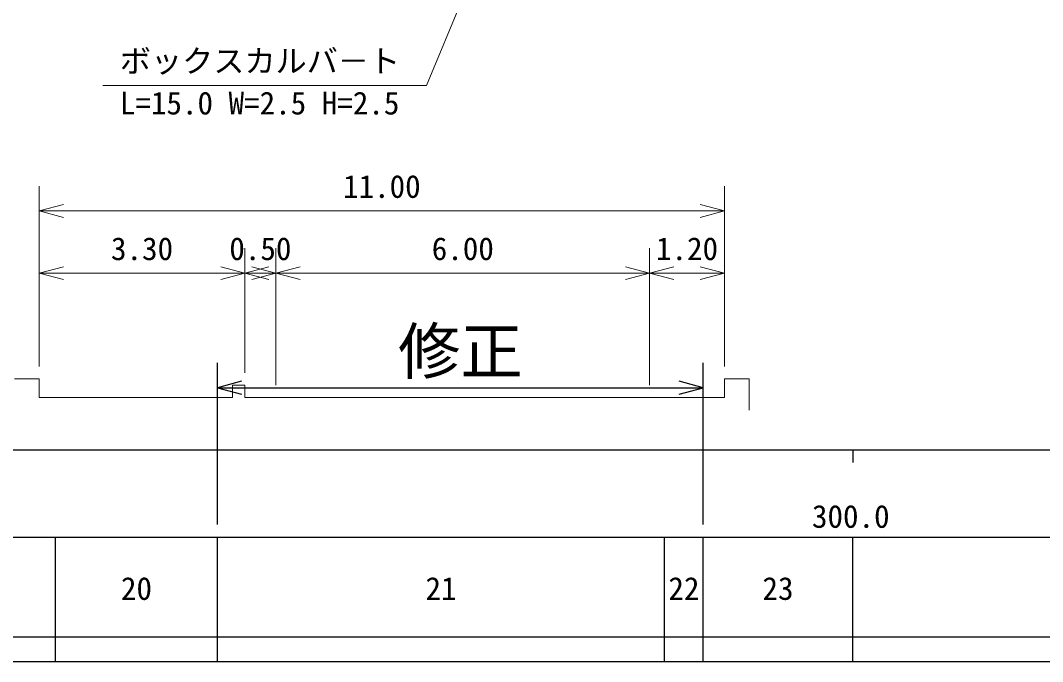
# Model space of a CAD drawing. Units: millimetres, scale not verified, with parts at other scales. Extents: x 0 to 700000, y -47500 to 447500.
# Drawn here: x 301185 to 383240, y 188000 to 239504 of the extents above; entities that cross this region are included whole.
import ezdxf
from ezdxf.enums import TextEntityAlignment as Align

# ---------------------------------------------------------------- set-up
doc = ezdxf.new("R2010")
doc.units = ezdxf.units.MM
doc.header["$LTSCALE"] = 1000
doc.layers.add('作業ﾚｲﾔ1', color=7, linetype='Continuous', lineweight=25)
doc.layers.add('作業ﾚｲﾔ3', color=7, linetype='Continuous', lineweight=13)
doc.styles.add('ＭＳ ゴシック', font='')
doc.styles.get('ＭＳ ゴシック').set_extended_font_data('MS Gothic')

msp = doc.modelspace()

# ---------------------------------------------------------------- linework, layer by layer
at = {"layer": '作業ﾚｲﾔ1'}
for p, q in [((40000, 205000), (579000, 205000)), ((368000, 205000), (368000, 204000)), ((68000, 198000), (579000, 198000)), ((304000, 188000), (304000, 198000)), ((317000, 188000), (317000, 198000)), ((352900, 188000), (352900, 198000)), ((356000, 188000), (356000, 198000)), ((368000, 188000), (368000, 198000)), ((40000, 190000), (579000, 190000)), ((40000, 188000), (579000, 188000))]:
    msp.add_line(p, q, dxfattribs=at)
at = {"layer": '作業ﾚｲﾔ3'}
for p, q in [((346562, 265070), (333789, 234281)), ((307789, 234281), (333789, 234281)), ((302697, 211701), (302697, 226201)), ((357697, 211701), (357697, 226201)), ((304629, 224719), (302697, 224201)), ((302697, 224201), (357697, 224201)), ((302697, 224201), (304629, 223684)), ((357697, 224201), (355766, 224719)), ((355766, 223684), (357697, 224201)), ((319197, 211201), (319197, 221201)), ((321697, 210201), (321697, 221201)), ((351697, 210201), (351697, 221201)), ((304629, 219719), (302697, 219201)), ((302697, 219201), (319197, 219201)), ((302697, 219201), (304629, 218684)), ((319197, 219201), (317266, 219719)), ((317266, 218684), (319197, 219201)), ((321129, 219719), (319197, 219201)), ((319197, 219201), (321697, 219201)), ((319197, 219201), (321129, 218684)), ((321697, 219201), (319766, 219719)), ((319766, 218684), (321697, 219201)), ((323629, 219719), (321697, 219201)), ((321697, 219201), (351697, 219201)), ((321697, 219201), (323629, 218684)), ((351697, 219201), (349766, 219719)), ((349766, 218684), (351697, 219201)), ((353629, 219719), (351697, 219201)), ((351697, 219201), (357697, 219201)), ((351697, 219201), (353629, 218684)), ((357697, 219201), (355766, 219719)), ((355766, 218684), (357697, 219201)), ((300697, 210701), (302697, 210701)), ((302697, 209201), (302697, 210701)), ((319197, 210201), (318197, 210201)), ((318197, 210201), (318197, 209201)), ((319197, 209201), (319197, 210201)), ((357697, 209201), (357697, 210701)), ((357697, 210701), (359697, 210701)), ((359697, 210701), (359697, 208201)), ((302697, 209201), (318197, 209201)), ((319197, 209201), (321697, 209201)), ((321697, 209201), (351697, 209201)), ((351697, 209201), (357697, 209201))]:
    msp.add_line(p, q, dxfattribs=at)
at = {"layer": '作業ﾚｲﾔ3', "lineweight": 25}
for p, q in [((317000, 199000), (317000, 212000)), ((356000, 199000), (356000, 212000)), ((318932, 210518), (317000, 210000)), ((356000, 210000), (354068, 210518)), ((317000, 210000), (356000, 210000)), ((317000, 210000), (318932, 209482)), ((354068, 209482), (356000, 210000))]:
    msp.add_line(p, q, dxfattribs=at)

# ---------------------------------------------------------------- texts
at = {"layer": '作業ﾚｲﾔ1', "style": 'ＭＳ ゴシック'}
for s, p in [('300.0', (367844, 198195)), ('20', (310500, 192405)), ('21', (334950, 192405)), ('22', (354450, 192405)), ('23', (362000, 192405))]:
    msp.add_text(s, height=1833, dxfattribs=at).set_placement(p, align=Align.BOTTOM_CENTER)
at = {"layer": '作業ﾚｲﾔ3', "style": 'ＭＳ ゴシック'}
msp.add_text('ボックスカルバ－ト', height=1833, dxfattribs=at).set_placement((309164, 234781), align=Align.BOTTOM_LEFT)
msp.add_text('L=15.0 W=2.5 H=2.5', height=1833, dxfattribs=at).set_placement((309164, 233781), align=Align.TOP_LEFT)
for s, height, p in [('11.00', 1833, (330197, 224701)), ('3.30', 1833, (310947, 219701)), ('0.50', 1833, (320447, 219701)), ('6.00', 1833, (336697, 219701)), ('1.20', 1833, (354697, 219701)), ('修正', 3666, (336500, 210000))]:
    msp.add_text(s, height=height, dxfattribs=at).set_placement(p, align=Align.BOTTOM_CENTER)

doc.saveas('drawing.dxf')
